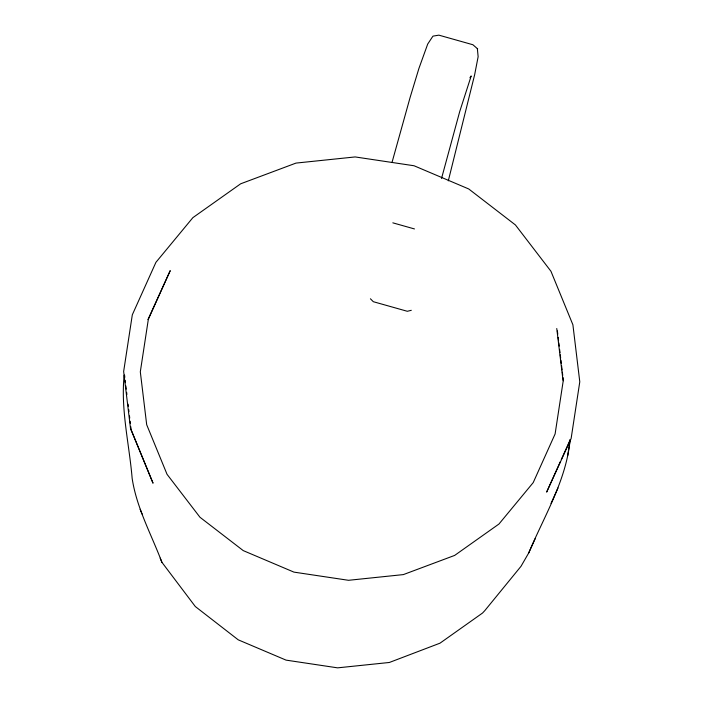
<?xml version="1.0" encoding="UTF-8"?>
<svg xmlns="http://www.w3.org/2000/svg" width="703" height="703" viewBox="0 0 703 703"><rect width="100%" height="100%" fill="white"/><g stroke="black" fill="none" stroke-linecap="round" stroke-linejoin="round"><path stroke-width="1.05" d="M124.159 375.2C120.617 409.77 129.282 444.024 132.146 478.321C136.61 507.979 151.417 534.535 161.892 562.268L195.32 606.54L238.238 639.835L286.068 660.126L337.616 667.85L389.365 662.472L439.981 643.183L482.53 613.042L484.798 610.635L521.002 566.31L528.744 552.901L535.194 538.683M528.744 552.901C544.254 515.905 566.407 480.342 570.133 439.542M567.655 455.781L570.159 439.814L561.284 459.551M441.528 178.474L459.709 111.584L471.186 75.95L469.947 77.673M448.303 180.864L474.639 74.799L478.137 56.706L477.355 48.612M391.993 162.516L410.121 97.418L418.926 68.411L427.714 44.043L432.38 36.978L433.039 36.117L438.883 35.15L472.891 44.737L477.689 48.92M147.955 319.61L170.231 270.629L148.342 319.276L140.31 371.825L146.69 424.709L167.042 474.314L199.977 517.259L243.256 550.616L293.933 572.119L348.539 580.3L403.364 574.597L454.674 555.405L498.963 524.025L533.217 482.601L555.106 433.953L563.138 381.395L556.758 328.521M560.396 461.52L546.635 492.109L571.126 438.523L579.782 381.834L572.901 324.786L550.95 271.27L515.413 224.942L468.725 188.958L414.067 165.759L355.156 156.936L296.007 163.087L240.663 183.799L192.877 217.649L155.925 262.333L132.313 314.812L123.649 371.509L130.53 428.549L153.034 483.198L131.162 429.876L130.776 426.659M551.02 503.392L558.015 487.961M411.299 310.304L407.327 311.288L373.319 301.701L370.411 298.775M392.828 222.842L414.471 228.941M140.125 509.271L142.094 514.016M160.179 558.147L161.892 562.268M557.382 330.964L557.778 334.215M558.164 337.458L558.56 340.709M558.823 342.871L559.21 346.122M559.606 349.373L559.992 352.616M560.256 354.787L560.651 358.029M560.906 360.2L561.302 363.442M561.565 365.613L562.084 369.945M562.347 372.107L562.743 375.358M562.998 377.52L563.393 380.771M124.563 375.182L124.826 377.326M125.213 380.543L125.468 382.687M125.855 385.912L126.241 389.128M126.637 392.344L126.892 394.488M128.06 404.137L128.315 406.281M128.702 409.506L128.965 411.65M129.484 415.939L129.739 418.083M130.125 421.299L130.389 423.443"/></g></svg>
